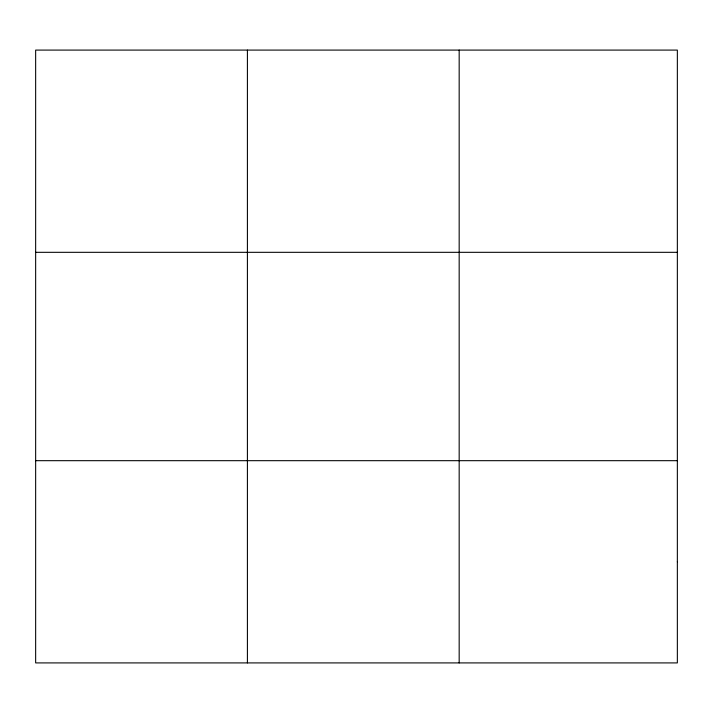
<?xml version="1.0" encoding="UTF-8"?>
<svg xmlns="http://www.w3.org/2000/svg" width="713" height="713" viewBox="0 0 713 713"><rect width="100%" height="100%" fill="white"/><g stroke="black" fill="none" stroke-linecap="round" stroke-linejoin="round"><path stroke-width="1.07" d="M247.411 662.912L247.411 50.088M459.172 662.912L459.172 50.088M35.65 252.322L677.35 252.322M35.65 460.678L677.35 460.678M677.35 561.791L677.35 662.912L35.65 662.912L35.65 50.088L677.35 50.088L677.35 561.791"/></g></svg>
